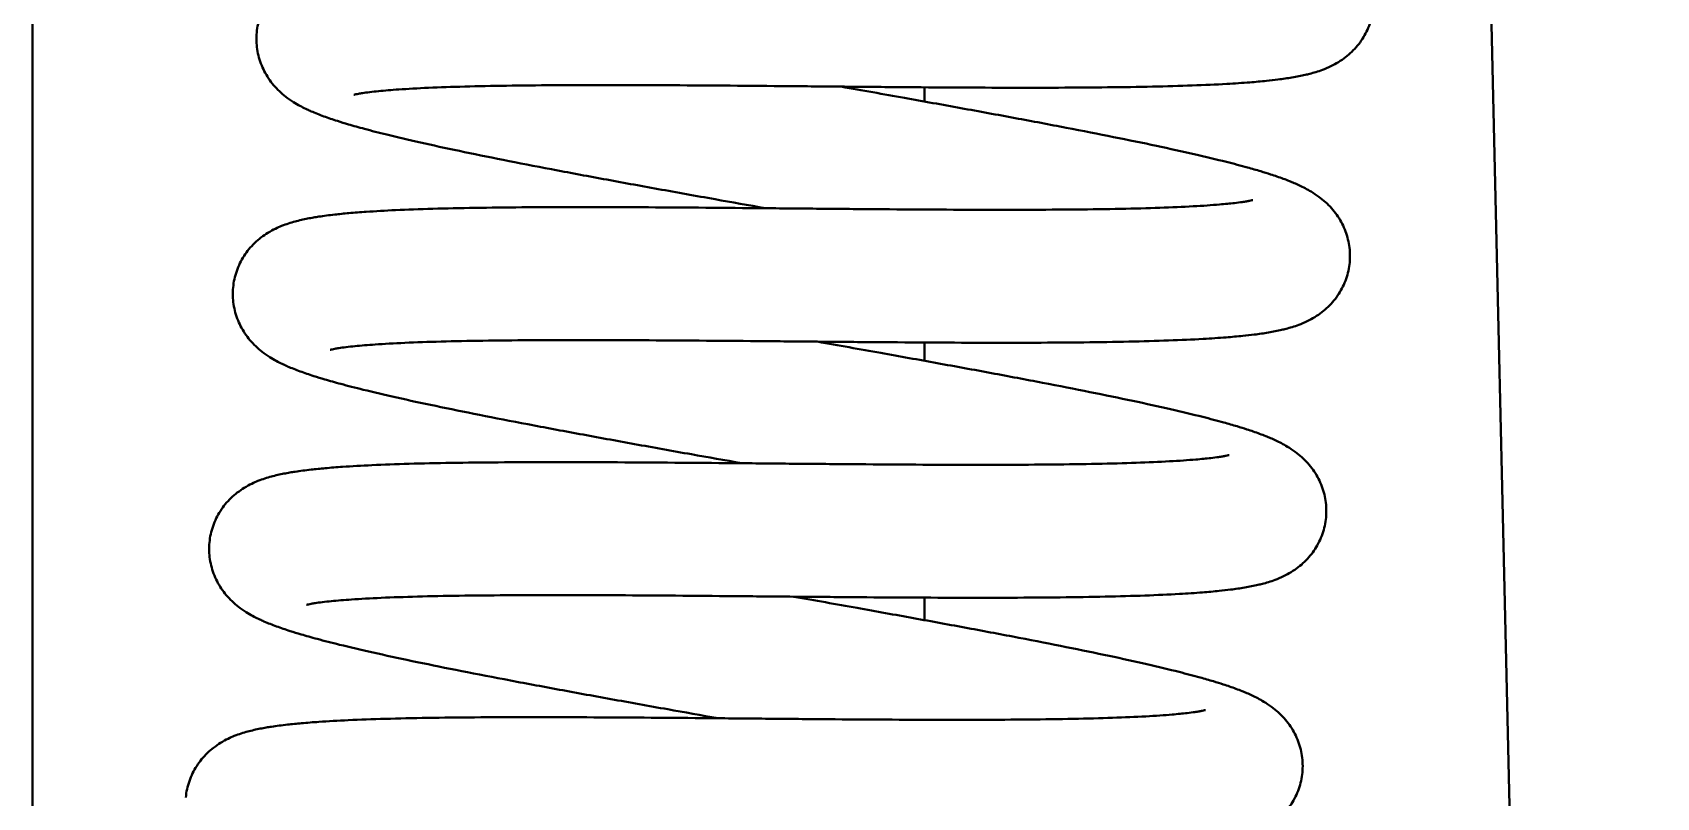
# Model space of a CAD drawing. Header units: millimetres. Extents: x 30271 to 35001, y 5679 to 9007.
# Drawn here: x 34851 to 34984.1, y 8089.2 to 8151.9 of the extents above; entities that cross this region are included whole.
import ezdxf

# ---------------------------------------------------------------- set-up
doc = ezdxf.new("R2010")
doc.units = ezdxf.units.MM
doc.linetypes.add('K5LT_BASIC', pattern=[0])

msp = doc.modelspace()

# ---------------------------------------------------------------- linework, layer by layer
at = {"color": 5, "linetype": 'K5LT_BASIC', "lineweight": 40, "ltscale": 0.5}
for p, q in [((34851.013, 8528.837), (34851.013, 7885.278)), ((34851.013, 7885.278), (34851.013, 8528.837)), ((34968.616, 8239.103), (34984.128, 7562.644)), ((34924.128, 8146.25), (34924.128, 8147.415)), ((34924.128, 8124.99), (34924.128, 8126.493)), ((34924.128, 8103.727), (34924.128, 8105.572))]:
    msp.add_line(p, q, dxfattribs=at)
for points, knots in [([(34869.397, 8151.913), (34869.418, 8152.143), (34869.489, 8152.602), (34869.677, 8153.271), (34869.944, 8153.911), (34870.286, 8154.514), (34870.696, 8155.072), (34871.169, 8155.58), (34871.699, 8156.034), (34872.283, 8156.431), (34872.852, 8156.736), (34873.411, 8156.98), (34873.941, 8157.169), (34874.472, 8157.327), (34874.987, 8157.454), (34875.488, 8157.56), (34875.965, 8157.648), (34876.477, 8157.73), (34877.053, 8157.812), (34877.856, 8157.909), (34878.92, 8158.015), (34880.531, 8158.14), (34882.76, 8158.265), (34885.717, 8158.373), (34889.181, 8158.448), (34893.034, 8158.491), (34897.22, 8158.506), (34901.679, 8158.496), (34906.342, 8158.469), (34911.139, 8158.43), (34915.995, 8158.385), (34920.835, 8158.342), (34925.582, 8158.306), (34930.163, 8158.284), (34934.504, 8158.282), (34938.535, 8158.305), (34942.19, 8158.358), (34945.408, 8158.444), (34948.13, 8158.563), (34950.122, 8158.699), (34951.377, 8158.824), (34952.058, 8158.912), (34952.46, 8158.976), (34952.729, 8159.025), (34952.911, 8159.066), (34952.962, 8159.08), (34952.967, 8159.082)], [0, 0, 0, 0, 0.3123927, 0.6261803, 0.9437632, 1.2683347, 1.6047015, 1.9603052, 2.344795, 2.7747437, 3.2765352, 3.7144799, 4.2369204, 4.7593609, 5.2766206, 5.7804647, 6.2557903, 6.6731545, 7.2410291, 7.8428075, 8.7792866, 9.8507897, 11.459377, 13.2564057, 15.0893136, 16.9448536, 18.8148739, 20.6940125, 22.5785043, 24.4655098, 26.3527014, 28.2379801, 30.1192494, 31.9941961, 33.8600336, 35.7131444, 37.548526, 39.358845, 41.1326713, 42.8507408, 44.0565131, 44.858353, 45.3932334, 45.9280025, 46.4627716, 47, 47, 47, 47]), ([(34960.918, 8153.971), (34960.896, 8153.741), (34960.825, 8153.282), (34960.637, 8152.613), (34960.37, 8151.973), (34960.028, 8151.37), (34959.618, 8150.812), (34959.145, 8150.304), (34958.615, 8149.85), (34958.031, 8149.453), (34957.39, 8149.109), (34956.776, 8148.853), (34956.208, 8148.662), (34955.746, 8148.533), (34955.282, 8148.419), (34954.803, 8148.318), (34954.253, 8148.219), (34953.685, 8148.13), (34952.995, 8148.037), (34952.056, 8147.931), (34950.695, 8147.809), (34948.73, 8147.678), (34946.11, 8147.559), (34942.85, 8147.467), (34939.178, 8147.409), (34935.145, 8147.382), (34930.809, 8147.38), (34926.236, 8147.4), (34921.494, 8147.434), (34916.657, 8147.477), (34911.8, 8147.521), (34906.998, 8147.562), (34902.328, 8147.591), (34897.863, 8147.604), (34893.675, 8147.593), (34889.831, 8147.555), (34886.395, 8147.485), (34883.427, 8147.382), (34881.092, 8147.253), (34879.572, 8147.127), (34878.632, 8147.022), (34878.096, 8146.948), (34877.73, 8146.886), (34877.497, 8146.84), (34877.381, 8146.811), (34877.353, 8146.804), (34877.349, 8146.802)], [0, 0, 0, 0, 0.3126774, 0.6265971, 0.9447123, 1.269773, 1.6064316, 1.961802, 2.3469042, 2.7774334, 3.2793335, 3.8928726, 4.4104889, 4.9025019, 5.2640069, 5.8002264, 6.3360045, 6.8717827, 7.4075608, 8.2113329, 9.2834461, 10.6247441, 12.3990532, 14.2186829, 16.0664611, 17.9321959, 19.8093825, 21.6935925, 23.5816013, 25.4708738, 27.3592295, 29.2445953, 31.124789, 32.9972864, 34.8589209, 36.7054391, 38.5307735, 40.32574, 42.0754358, 43.5256194, 44.3280859, 45.1303191, 45.6648641, 46.198954, 46.7314699, 47, 47, 47, 47]), ([(34869.397, 8151.913), (34869.375, 8151.682), (34869.361, 8151.218), (34869.423, 8150.526), (34869.568, 8149.848), (34869.792, 8149.192), (34870.092, 8148.568), (34870.464, 8147.982), (34870.902, 8147.439), (34871.403, 8146.941), (34871.97, 8146.485), (34872.527, 8146.12), (34873.05, 8145.828), (34873.48, 8145.616), (34873.915, 8145.42), (34874.368, 8145.232), (34874.889, 8145.033), (34875.431, 8144.842), (34876.093, 8144.624), (34876.996, 8144.346), (34878.311, 8143.976), (34880.219, 8143.486), (34882.772, 8142.888), (34885.96, 8142.198), (34889.559, 8141.465), (34893.518, 8140.697), (34897.78, 8139.898), (34902.279, 8139.076), (34906.74, 8138.275), (34909.702, 8137.748), (34911.082, 8137.502)], [0, 0, 0, 0, 0.3843192, 0.7701653, 1.1611683, 1.5607081, 1.9745031, 2.4112973, 2.8846356, 3.4138092, 4.0307065, 4.784822, 5.4210365, 6.0257813, 6.4701156, 7.1291957, 7.7877333, 8.446271, 9.1048086, 10.0927439, 11.4105037, 13.0591248, 15.2399701, 17.4765202, 19.7476681, 22.040887, 24.3481816, 26.6641087, 28.9847051, 31, 31, 31, 31]), ([(34958.979, 8133.061), (34959, 8133.291), (34959.014, 8133.755), (34958.952, 8134.446), (34958.808, 8135.124), (34958.583, 8135.78), (34958.283, 8136.405), (34957.911, 8136.991), (34957.474, 8137.534), (34956.972, 8138.032), (34956.406, 8138.488), (34955.851, 8138.851), (34955.329, 8139.143), (34954.867, 8139.371), (34954.443, 8139.561), (34954.005, 8139.742), (34953.541, 8139.92), (34953.025, 8140.103), (34952.417, 8140.306), (34951.628, 8140.552), (34950.457, 8140.889), (34948.705, 8141.351), (34946.263, 8141.936), (34943.174, 8142.616), (34939.664, 8143.339), (34935.781, 8144.1), (34931.583, 8144.892), (34927.132, 8145.71), (34922.351, 8146.571), (34919.033, 8147.162), (34917.293, 8147.471)], [0, 0, 0, 0, 0.3841964, 0.7698201, 1.1602652, 1.5598921, 1.9744301, 2.4113334, 2.8838266, 3.4131193, 4.0301375, 4.7841697, 5.4120603, 6.0224243, 6.592392, 7.0785168, 7.7231762, 8.3564843, 8.9664014, 9.8577261, 10.9831517, 12.5765989, 14.7406988, 16.9669168, 19.2314848, 21.5204961, 23.8251337, 26.1394804, 28.4593009, 31, 31, 31, 31]), ([(34867.458, 8131.002), (34867.479, 8131.233), (34867.55, 8131.691), (34867.738, 8132.36), (34868.005, 8133), (34868.347, 8133.603), (34868.757, 8134.162), (34869.23, 8134.67), (34869.76, 8135.123), (34870.344, 8135.521), (34870.913, 8135.825), (34871.472, 8136.07), (34872.002, 8136.259), (34872.533, 8136.416), (34873.048, 8136.544), (34873.549, 8136.65), (34874.026, 8136.737), (34874.538, 8136.82), (34875.114, 8136.901), (34875.917, 8136.999), (34876.981, 8137.105), (34878.592, 8137.23), (34880.821, 8137.355), (34883.778, 8137.463), (34887.243, 8137.538), (34891.095, 8137.581), (34895.281, 8137.595), (34899.74, 8137.586), (34904.403, 8137.559), (34909.2, 8137.52), (34914.056, 8137.475), (34918.896, 8137.431), (34923.643, 8137.396), (34928.224, 8137.374), (34932.565, 8137.372), (34936.596, 8137.395), (34940.251, 8137.448), (34943.469, 8137.533), (34946.191, 8137.652), (34948.183, 8137.788), (34949.438, 8137.913), (34950.119, 8138.002), (34950.521, 8138.065), (34950.79, 8138.115), (34950.972, 8138.156), (34951.023, 8138.17), (34951.028, 8138.171)], [0, 0, 0, 0, 0.3123927, 0.6261803, 0.9437632, 1.2683347, 1.6047015, 1.9603052, 2.344795, 2.7747437, 3.2765352, 3.7144799, 4.2369204, 4.7593609, 5.2766206, 5.7804647, 6.2557903, 6.6731545, 7.2410291, 7.8428075, 8.7792866, 9.8507897, 11.459377, 13.2564057, 15.0893136, 16.9448536, 18.8148739, 20.6940125, 22.5785043, 24.4655098, 26.3527014, 28.2379801, 30.1192494, 31.9941961, 33.8600336, 35.7131444, 37.548526, 39.358845, 41.1326713, 42.8507408, 44.0565131, 44.858353, 45.3932334, 45.9280025, 46.4627716, 47, 47, 47, 47]), ([(34958.979, 8133.061), (34958.957, 8132.83), (34958.886, 8132.372), (34958.698, 8131.703), (34958.431, 8131.063), (34958.089, 8130.46), (34957.679, 8129.901), (34957.206, 8129.393), (34956.676, 8128.94), (34956.092, 8128.543), (34955.451, 8128.199), (34954.837, 8127.943), (34954.269, 8127.752), (34953.807, 8127.622), (34953.343, 8127.509), (34952.864, 8127.408), (34952.314, 8127.309), (34951.746, 8127.22), (34951.056, 8127.127), (34950.117, 8127.021), (34948.756, 8126.899), (34946.791, 8126.768), (34944.171, 8126.649), (34940.911, 8126.557), (34937.239, 8126.499), (34933.206, 8126.471), (34928.87, 8126.47), (34924.297, 8126.489), (34919.555, 8126.523), (34914.718, 8126.566), (34909.861, 8126.611), (34905.059, 8126.652), (34900.389, 8126.681), (34895.924, 8126.693), (34891.736, 8126.683), (34887.892, 8126.644), (34884.456, 8126.575), (34881.488, 8126.472), (34879.153, 8126.343), (34877.633, 8126.217), (34876.693, 8126.112), (34876.157, 8126.037), (34875.791, 8125.976), (34875.558, 8125.929), (34875.442, 8125.901), (34875.414, 8125.893), (34875.41, 8125.892)], [0, 0, 0, 0, 0.3126774, 0.6265971, 0.9447123, 1.269773, 1.6064316, 1.961802, 2.3469042, 2.7774334, 3.2793335, 3.8928726, 4.4104889, 4.9025019, 5.2640069, 5.8002264, 6.3360045, 6.8717827, 7.4075608, 8.2113329, 9.2834461, 10.6247441, 12.3990532, 14.2186829, 16.0664611, 17.9321959, 19.8093825, 21.6935925, 23.5816013, 25.4708738, 27.3592295, 29.2445953, 31.124789, 32.9972864, 34.8589209, 36.7054391, 38.5307735, 40.32574, 42.0754358, 43.5256194, 44.3280859, 45.1303191, 45.6648641, 46.198954, 46.7314699, 47, 47, 47, 47]), ([(34867.458, 8131.002), (34867.436, 8130.772), (34867.422, 8130.308), (34867.484, 8129.616), (34867.629, 8128.938), (34867.853, 8128.282), (34868.153, 8127.658), (34868.525, 8127.072), (34868.963, 8126.528), (34869.464, 8126.03), (34870.031, 8125.575), (34870.588, 8125.21), (34871.111, 8124.918), (34871.541, 8124.706), (34871.976, 8124.509), (34872.429, 8124.321), (34872.95, 8124.123), (34873.492, 8123.932), (34874.154, 8123.713), (34875.057, 8123.436), (34876.372, 8123.066), (34878.28, 8122.576), (34880.833, 8121.977), (34884.021, 8121.287), (34887.62, 8120.555), (34891.579, 8119.786), (34895.841, 8118.988), (34900.34, 8118.166), (34904.801, 8117.364), (34907.763, 8116.837), (34909.143, 8116.592)], [0, 0, 0, 0, 0.3843192, 0.7701653, 1.1611683, 1.5607081, 1.9745031, 2.4112973, 2.8846356, 3.4138092, 4.0307065, 4.784822, 5.4210365, 6.0257813, 6.4701156, 7.1291957, 7.7877333, 8.446271, 9.1048086, 10.0927439, 11.4105037, 13.0591248, 15.2399701, 17.4765202, 19.7476681, 22.040887, 24.3481816, 26.6641087, 28.9847051, 31, 31, 31, 31]), ([(34957.04, 8112.15), (34957.061, 8112.381), (34957.075, 8112.844), (34957.013, 8113.536), (34956.869, 8114.214), (34956.644, 8114.87), (34956.344, 8115.494), (34955.972, 8116.081), (34955.535, 8116.624), (34955.033, 8117.122), (34954.467, 8117.577), (34953.912, 8117.941), (34953.39, 8118.233), (34952.928, 8118.461), (34952.504, 8118.651), (34952.066, 8118.832), (34951.602, 8119.01), (34951.086, 8119.193), (34950.478, 8119.396), (34949.689, 8119.642), (34948.518, 8119.979), (34946.766, 8120.441), (34944.324, 8121.026), (34941.235, 8121.705), (34937.725, 8122.429), (34933.842, 8123.19), (34929.644, 8123.982), (34925.193, 8124.799), (34920.412, 8125.661), (34917.094, 8126.251), (34915.354, 8126.561)], [0, 0, 0, 0, 0.3841964, 0.7698201, 1.1602652, 1.5598921, 1.9744301, 2.4113334, 2.8838266, 3.4131193, 4.0301375, 4.7841697, 5.4120603, 6.0224243, 6.592392, 7.0785168, 7.7231762, 8.3564843, 8.9664014, 9.8577261, 10.9831517, 12.5765989, 14.7406988, 16.9669168, 19.2314848, 21.5204961, 23.8251337, 26.1394804, 28.4593009, 31, 31, 31, 31]), ([(34865.519, 8110.092), (34865.54, 8110.322), (34865.611, 8110.781), (34865.799, 8111.45), (34866.066, 8112.09), (34866.408, 8112.693), (34866.818, 8113.252), (34867.291, 8113.76), (34867.821, 8114.213), (34868.405, 8114.61), (34868.974, 8114.915), (34869.533, 8115.159), (34870.063, 8115.349), (34870.594, 8115.506), (34871.109, 8115.634), (34871.61, 8115.74), (34872.087, 8115.827), (34872.599, 8115.91), (34873.175, 8115.991), (34873.978, 8116.088), (34875.042, 8116.194), (34876.653, 8116.32), (34878.882, 8116.445), (34881.839, 8116.552), (34885.304, 8116.628), (34889.156, 8116.671), (34893.342, 8116.685), (34897.801, 8116.676), (34902.464, 8116.648), (34907.261, 8116.609), (34912.117, 8116.565), (34916.957, 8116.521), (34921.704, 8116.485), (34926.285, 8116.463), (34930.626, 8116.461), (34934.657, 8116.485), (34938.312, 8116.538), (34941.53, 8116.623), (34944.252, 8116.742), (34946.244, 8116.878), (34947.499, 8117.003), (34948.18, 8117.092), (34948.582, 8117.155), (34948.851, 8117.205), (34949.033, 8117.246), (34949.084, 8117.259), (34949.089, 8117.261)], [0, 0, 0, 0, 0.3123927, 0.6261803, 0.9437632, 1.2683347, 1.6047015, 1.9603052, 2.344795, 2.7747437, 3.2765352, 3.7144799, 4.2369204, 4.7593609, 5.2766206, 5.7804647, 6.2557903, 6.6731545, 7.2410291, 7.8428075, 8.7792866, 9.8507897, 11.459377, 13.2564057, 15.0893136, 16.9448536, 18.8148739, 20.6940125, 22.5785043, 24.4655098, 26.3527014, 28.2379801, 30.1192494, 31.9941961, 33.8600336, 35.7131444, 37.548526, 39.358845, 41.1326713, 42.8507408, 44.0565131, 44.858353, 45.3932334, 45.9280025, 46.4627716, 47, 47, 47, 47]), ([(34957.04, 8112.15), (34957.018, 8111.92), (34956.947, 8111.461), (34956.759, 8110.792), (34956.492, 8110.152), (34956.15, 8109.549), (34955.74, 8108.991), (34955.267, 8108.483), (34954.737, 8108.03), (34954.153, 8107.632), (34953.512, 8107.289), (34952.898, 8107.032), (34952.33, 8106.842), (34951.868, 8106.712), (34951.404, 8106.599), (34950.925, 8106.497), (34950.375, 8106.398), (34949.807, 8106.31), (34949.117, 8106.217), (34948.178, 8106.111), (34946.817, 8105.989), (34944.852, 8105.858), (34942.233, 8105.739), (34938.972, 8105.647), (34935.3, 8105.589), (34931.267, 8105.561), (34926.931, 8105.56), (34922.358, 8105.579), (34917.616, 8105.613), (34912.779, 8105.656), (34907.922, 8105.701), (34903.12, 8105.741), (34898.45, 8105.771), (34893.985, 8105.783), (34889.797, 8105.772), (34885.953, 8105.734), (34882.517, 8105.665), (34879.549, 8105.562), (34877.214, 8105.433), (34875.694, 8105.306), (34874.754, 8105.202), (34874.218, 8105.127), (34873.852, 8105.066), (34873.619, 8105.019), (34873.503, 8104.991), (34873.475, 8104.983), (34873.471, 8104.982)], [0, 0, 0, 0, 0.3126774, 0.6265971, 0.9447123, 1.269773, 1.6064316, 1.961802, 2.3469042, 2.7774334, 3.2793335, 3.8928726, 4.4104889, 4.9025019, 5.2640069, 5.8002264, 6.3360045, 6.8717827, 7.4075608, 8.2113329, 9.2834461, 10.6247441, 12.3990532, 14.2186829, 16.0664611, 17.9321959, 19.8093825, 21.6935925, 23.5816013, 25.4708738, 27.3592295, 29.2445953, 31.124789, 32.9972864, 34.8589209, 36.7054391, 38.5307735, 40.32574, 42.0754358, 43.5256194, 44.3280859, 45.1303191, 45.6648641, 46.198954, 46.7314699, 47, 47, 47, 47]), ([(34865.519, 8110.092), (34865.497, 8109.862), (34865.483, 8109.398), (34865.545, 8108.706), (34865.69, 8108.027), (34865.914, 8107.372), (34866.214, 8106.748), (34866.586, 8106.161), (34867.024, 8105.618), (34867.525, 8105.12), (34868.092, 8104.665), (34868.649, 8104.3), (34869.172, 8104.008), (34869.602, 8103.795), (34870.037, 8103.599), (34870.49, 8103.411), (34871.011, 8103.213), (34871.553, 8103.021), (34872.215, 8102.803), (34873.118, 8102.526), (34874.433, 8102.156), (34876.341, 8101.666), (34878.894, 8101.067), (34882.082, 8100.377), (34885.681, 8099.645), (34889.64, 8098.876), (34893.902, 8098.077), (34898.401, 8097.255), (34902.862, 8096.454), (34905.824, 8095.927), (34907.204, 8095.682)], [0, 0, 0, 0, 0.3843192, 0.7701653, 1.1611683, 1.5607081, 1.9745031, 2.4112973, 2.8846356, 3.4138092, 4.0307065, 4.784822, 5.4210365, 6.0257813, 6.4701156, 7.1291957, 7.7877333, 8.446271, 9.1048086, 10.0927439, 11.4105037, 13.0591248, 15.2399701, 17.4765202, 19.7476681, 22.040887, 24.3481816, 26.6641087, 28.9847051, 31, 31, 31, 31]), ([(34955.101, 8091.24), (34955.122, 8091.47), (34955.136, 8091.934), (34955.074, 8092.626), (34954.93, 8093.304), (34954.705, 8093.959), (34954.405, 8094.584), (34954.033, 8095.17), (34953.596, 8095.713), (34953.094, 8096.211), (34952.528, 8096.667), (34951.973, 8097.031), (34951.451, 8097.322), (34950.989, 8097.551), (34950.565, 8097.74), (34950.127, 8097.921), (34949.663, 8098.099), (34949.147, 8098.283), (34948.539, 8098.486), (34947.75, 8098.732), (34946.579, 8099.069), (34944.827, 8099.531), (34942.385, 8100.115), (34939.296, 8100.795), (34935.786, 8101.518), (34931.903, 8102.279), (34927.705, 8103.072), (34923.254, 8103.889), (34918.473, 8104.75), (34915.155, 8105.341), (34913.415, 8105.651)], [0, 0, 0, 0, 0.3841964, 0.7698201, 1.1602652, 1.5598921, 1.9744301, 2.4113334, 2.8838266, 3.4131193, 4.0301375, 4.7841697, 5.4120603, 6.0224243, 6.592392, 7.0785168, 7.7231762, 8.3564843, 8.9664014, 9.8577261, 10.9831517, 12.5765989, 14.7406988, 16.9669168, 19.2314848, 21.5204961, 23.8251337, 26.1394804, 28.4593009, 31, 31, 31, 31]), ([(34863.58, 8089.182), (34863.601, 8089.412), (34863.672, 8089.871), (34863.86, 8090.54), (34864.127, 8091.18), (34864.469, 8091.783), (34864.879, 8092.341), (34865.352, 8092.849), (34865.882, 8093.303), (34866.466, 8093.7), (34867.035, 8094.005), (34867.594, 8094.249), (34868.124, 8094.439), (34868.655, 8094.596), (34869.17, 8094.724), (34869.671, 8094.83), (34870.148, 8094.917), (34870.66, 8095), (34871.236, 8095.081), (34872.039, 8095.178), (34873.103, 8095.284), (34874.714, 8095.409), (34876.943, 8095.534), (34879.9, 8095.642), (34883.365, 8095.717), (34887.217, 8095.76), (34891.403, 8095.775), (34895.862, 8095.765), (34900.525, 8095.738), (34905.322, 8095.699), (34910.178, 8095.654), (34915.018, 8095.611), (34919.765, 8095.575), (34924.346, 8095.553), (34928.687, 8095.551), (34932.718, 8095.574), (34936.373, 8095.627), (34939.591, 8095.713), (34942.313, 8095.832), (34944.305, 8095.968), (34945.56, 8096.093), (34946.241, 8096.181), (34946.643, 8096.245), (34946.912, 8096.295), (34947.094, 8096.335), (34947.145, 8096.349), (34947.15, 8096.351)], [0, 0, 0, 0, 0.3123927, 0.6261803, 0.9437632, 1.2683347, 1.6047015, 1.9603052, 2.344795, 2.7747437, 3.2765352, 3.7144799, 4.2369204, 4.7593609, 5.2766206, 5.7804647, 6.2557903, 6.6731545, 7.2410291, 7.8428075, 8.7792866, 9.8507897, 11.459377, 13.2564057, 15.0893136, 16.9448536, 18.8148739, 20.6940125, 22.5785043, 24.4655098, 26.3527014, 28.2379801, 30.1192494, 31.9941961, 33.8600336, 35.7131444, 37.548526, 39.358845, 41.1326713, 42.8507408, 44.0565131, 44.858353, 45.3932334, 45.9280025, 46.4627716, 47, 47, 47, 47]), ([(34955.101, 8091.24), (34955.079, 8091.01), (34955.008, 8090.551), (34954.82, 8089.882), (34954.553, 8089.242), (34954.211, 8088.639), (34953.801, 8088.081), (34953.328, 8087.573), (34952.798, 8087.119), (34952.214, 8086.722), (34951.573, 8086.378), (34950.959, 8086.122), (34950.391, 8085.931), (34949.929, 8085.802), (34949.465, 8085.689), (34948.986, 8085.587), (34948.436, 8085.488), (34947.868, 8085.4), (34947.178, 8085.307), (34946.239, 8085.2), (34944.878, 8085.079), (34942.913, 8084.947), (34940.294, 8084.828), (34937.033, 8084.736), (34933.361, 8084.678), (34929.328, 8084.651), (34924.992, 8084.649), (34920.419, 8084.669), (34915.677, 8084.703), (34910.84, 8084.746), (34905.983, 8084.791), (34901.181, 8084.831), (34896.511, 8084.86), (34892.046, 8084.873), (34887.858, 8084.862), (34884.014, 8084.824), (34880.578, 8084.754), (34877.61, 8084.651), (34875.275, 8084.522), (34873.755, 8084.396), (34872.815, 8084.291), (34872.279, 8084.217), (34871.913, 8084.155), (34871.68, 8084.109), (34871.564, 8084.08), (34871.536, 8084.073), (34871.532, 8084.071)], [0, 0, 0, 0, 0.3126774, 0.6265971, 0.9447123, 1.269773, 1.6064316, 1.961802, 2.3469042, 2.7774334, 3.2793335, 3.8928726, 4.4104889, 4.9025019, 5.2640069, 5.8002264, 6.3360045, 6.8717827, 7.4075608, 8.2113329, 9.2834461, 10.6247441, 12.3990532, 14.2186829, 16.0664611, 17.9321959, 19.8093825, 21.6935925, 23.5816013, 25.4708738, 27.3592295, 29.2445953, 31.124789, 32.9972864, 34.8589209, 36.7054391, 38.5307735, 40.32574, 42.0754358, 43.5256194, 44.3280859, 45.1303191, 45.6648641, 46.198954, 46.7314699, 47, 47, 47, 47])]:
    msp.add_open_spline(points, degree=3, knots=knots, dxfattribs=at)

doc.saveas('drawing.dxf')
